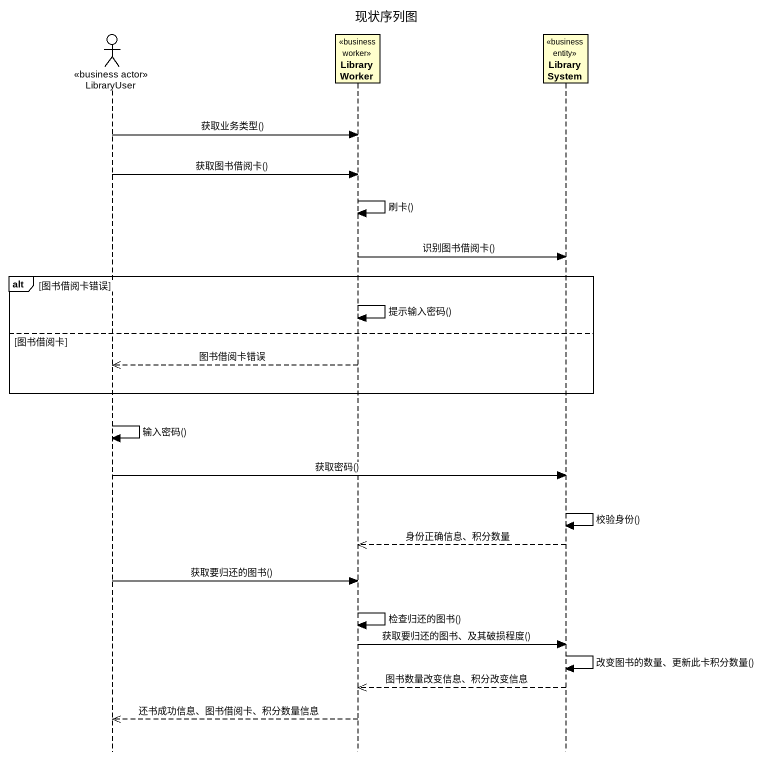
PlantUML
@startuml
title 现状序列图
hide footbox
actor LibraryUser <<business actor>>
participant LibraryWorker <<business worker>>
participant LibrarySystem <<business entity>>

LibraryUser -> LibraryWorker : 获取业务类型()
LibraryUser -> LibraryWorker : 获取图书借阅卡()
LibraryWorker -> LibraryWorker : 刷卡()
LibraryWorker -> LibrarySystem : 识别图书借阅卡()
alt 图书借阅卡错误
  LibraryWorker -> LibraryWorker : 提示输入密码()
else 图书借阅卡
  LibraryWorker -->> LibraryUser : 图书借阅卡错误
end
LibraryUser -> LibraryUser : 输入密码()
LibraryUser -> LibrarySystem : 获取密码()
LibrarySystem -> LibrarySystem : 校验身份()
LibrarySystem -->> LibraryWorker : 身份正确信息、积分数量
LibraryUser -> LibraryWorker : 获取要归还的图书()
LibraryWorker -> LibraryWorker : 检查归还的图书()
LibraryWorker -> LibrarySystem : 获取要归还的图书、及其破损程度()
LibrarySystem -> LibrarySystem : 改变图书的数量、更新此卡积分数量()
LibrarySystem -->> LibraryWorker : 图书数量改变信息、积分改变信息
LibraryWorker -->> LibraryUser : 还书成功信息、图书借阅卡、积分数量信息
@enduml
